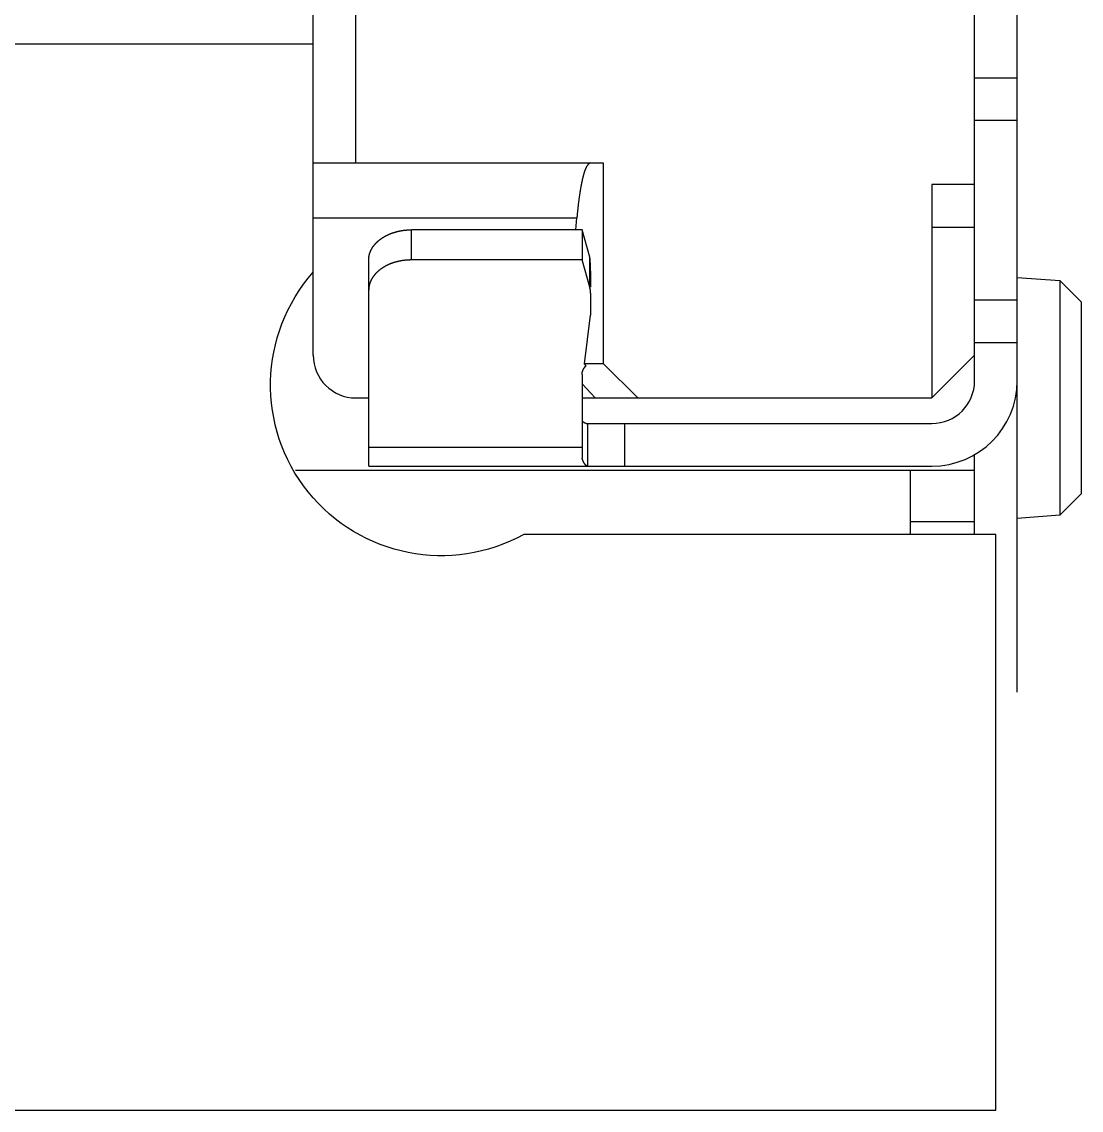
# Model space of a CAD drawing. Extents: x 16.7 to 47.9, y 2.6 to 52.9.
# Drawn here: x 45.097 to 47.58, y 45.071 to 47.623 of the extents above; entities that cross this region are included whole.
import ezdxf

# ---------------------------------------------------------------- set-up
doc = ezdxf.new("R2010")
doc.units = 0
doc.header["$LTSCALE"] = 16.335
doc.layers.get('0').update_dxf_attribs({"linetype": 'CONTINUOUS'})

msp = doc.modelspace()

# ---------------------------------------------------------------- linework, layer by layer
for p, q in [((47.4299, 46.0507), (47.4299, 51.8907)), ((45.7799, 46.8407), (45.7799, 51.1007)), ((45.8799, 47.2907), (45.8799, 48.2207)), ((47.3299, 46.7807), (47.3299, 47.8207)), ((43.3799, 47.5707), (45.7799, 47.5707)), ((47.4299, 47.4907), (47.3299, 47.4907)), ((47.4299, 47.3907), (47.3299, 47.3907)), ((46.4599, 47.2907), (45.7799, 47.2907)), ((46.4599, 46.8207), (46.4599, 47.2907)), ((47.3299, 47.2407), (47.2299, 47.2407)), ((47.2299, 47.2407), (47.2299, 46.7407)), ((45.7799, 47.1628), (46.3978, 47.1628)), ((46.3953, 47.1348), (46.3978, 47.1628)), ((46.4099, 47.1348), (46.0099, 47.1348)), ((46.0099, 47.0641), (46.0099, 47.1348)), ((46.428, 47.071), (46.4099, 47.1348)), ((46.4099, 47.1348), (46.4099, 47.0641)), ((47.2299, 47.1407), (47.3299, 47.1407)), ((45.9099, 46.5807), (45.9099, 47.0641)), ((46.4099, 47.0641), (46.0099, 47.0641)), ((46.428, 47.0003), (46.4099, 47.0641)), ((46.428, 47.0003), (46.428, 47.071)), ((46.4299, 47.0382), (46.4299, 47.0003)), ((47.4299, 47.0232), (47.5299, 47.0157)), ((47.5299, 47.0157), (47.5799, 46.9657)), ((47.5299, 47.0157), (47.5299, 46.4657)), ((46.4299, 46.9864), (46.4299, 46.9346)), ((47.3299, 46.9707), (47.4299, 46.9707)), ((47.5799, 46.9657), (47.5799, 46.5157)), ((46.4153, 46.8207), (46.4299, 46.9346)), ((47.3299, 46.8707), (47.4299, 46.8707)), ((47.2299, 46.7407), (47.3299, 46.8407)), ((46.4599, 46.8207), (46.4153, 46.8207)), ((46.4194, 46.8161), (46.4153, 46.8207)), ((46.4599, 46.8207), (46.5406, 46.7407)), ((46.4099, 46.7954), (46.4099, 46.5991)), ((46.4406, 46.7407), (46.4099, 46.7741)), ((45.8799, 46.7407), (45.9099, 46.7407)), ((46.4099, 46.7407), (47.2299, 46.7407)), ((46.4233, 46.6807), (47.2299, 46.6807)), ((46.4233, 46.5807), (46.4233, 46.6807)), ((46.5099, 46.5807), (46.5099, 46.6807)), ((46.4099, 46.6247), (45.9099, 46.6247)), ((47.3299, 46.4207), (47.3299, 46.6075)), ((47.3299, 46.5707), (45.738, 46.5707)), ((45.9099, 46.5807), (47.2299, 46.5807)), ((47.1799, 46.4207), (47.1799, 46.5707)), ((47.5799, 46.5157), (47.5299, 46.4657)), ((47.1799, 46.4507), (47.3299, 46.4507)), ((47.5299, 46.4657), (47.4299, 46.4582))]:
    msp.add_line(p, q)
msp.add_lwpolyline([(26.5299, 45.0707), (47.3799, 45.0707), (47.3799, 46.4207), (46.2735, 46.4207, -0.841815), (45.7799, 47.0353), (45.7799, 50.9062, -0.841815), (46.2735, 51.5207), (47.3799, 51.5207), (47.3799, 52.8707), (26.5299, 52.8707)], format="xyb")
for points in [[(46.4293, 47.2907, 0), (46.429, 47.2907, 0), (46.4287, 47.2907, 0), (46.4284, 47.2907, 0), (46.4281, 47.2906, 0), (46.4279, 47.2905, 0), (46.4276, 47.2904, 0), (46.4273, 47.2903, 0), (46.427, 47.2902, 0), (46.4267, 47.2901, 0), (46.4264, 47.2899, 0), (46.4261, 47.2897, 0), (46.4258, 47.2895, 0), (46.4255, 47.2893, 0), (46.4253, 47.2891, 0), (46.425, 47.2888, 0), (46.4247, 47.2886, 0), (46.4244, 47.2883, 0), (46.4241, 47.288, 0), (46.4238, 47.2877, 0), (46.4235, 47.2874, 0), (46.4233, 47.287, 0), (46.423, 47.2867, 0), (46.4227, 47.2863, 0), (46.4224, 47.2859, 0), (46.4221, 47.2855, 0), (46.4218, 47.2851, 0), (46.4216, 47.2846, 0), (46.4213, 47.2841, 0), (46.421, 47.2837, 0), (46.4207, 47.2832, 0), (46.4204, 47.2827, 0), (46.4202, 47.2821, 0), (46.4199, 47.2816, 0), (46.4196, 47.281, 0), (46.4193, 47.2805, 0), (46.419, 47.2799, 0), (46.4188, 47.2793, 0), (46.4185, 47.2786, 0), (46.4182, 47.278, 0), (46.4179, 47.2773, 0), (46.4177, 47.2767, 0), (46.4174, 47.276, 0), (46.4171, 47.2753, 0), (46.4168, 47.2746, 0), (46.4166, 47.2738, 0), (46.4163, 47.2731, 0), (46.416, 47.2723, 0), (46.4157, 47.2715, 0), (46.4155, 47.2707, 0), (46.4152, 47.2699, 0), (46.4149, 47.2691, 0), (46.4147, 47.2682, 0), (46.4144, 47.2673, 0), (46.4141, 47.2665, 0), (46.4139, 47.2656, 0), (46.4136, 47.2647, 0), (46.4133, 47.2637, 0), (46.4131, 47.2628, 0), (46.4128, 47.2618, 0), (46.4126, 47.2609, 0), (46.4123, 47.2599, 0), (46.412, 47.2589, 0), (46.4118, 47.2579, 0), (46.4115, 47.2568, 0), (46.4113, 47.2558, 0), (46.411, 47.2547, 0), (46.4108, 47.2537, 0), (46.4105, 47.2526, 0), (46.4103, 47.2515, 0), (46.41, 47.2503, 0), (46.4098, 47.2492, 0), (46.4095, 47.2481, 0), (46.4093, 47.2469, 0), (46.409, 47.2457, 0), (46.4088, 47.2445, 0), (46.4085, 47.2433, 0), (46.4083, 47.2421, 0), (46.4081, 47.2409, 0), (46.4078, 47.2396, 0), (46.4076, 47.2383, 0), (46.4073, 47.2371, 0), (46.4071, 47.2358, 0), (46.4069, 47.2345, 0), (46.4066, 47.2332, 0), (46.4064, 47.2318, 0), (46.4062, 47.2305, 0), (46.4059, 47.2291, 0), (46.4057, 47.2277, 0), (46.4055, 47.2264, 0), (46.4053, 47.225, 0), (46.405, 47.2235, 0), (46.4048, 47.2221, 0), (46.4046, 47.2207, 0), (46.4044, 47.2192, 0), (46.4042, 47.2178, 0), (46.4039, 47.2163, 0), (46.4037, 47.2148, 0), (46.4035, 47.2133, 0), (46.4033, 47.2118, 0), (46.4031, 47.2103, 0), (46.4029, 47.2087, 0), (46.4027, 47.2072, 0), (46.4025, 47.2056, 0), (46.4022, 47.204, 0), (46.402, 47.2024, 0), (46.4018, 47.2008, 0), (46.4016, 47.1992, 0), (46.4014, 47.1976, 0), (46.4012, 47.196, 0), (46.401, 47.1943, 0), (46.4008, 47.1927, 0), (46.4007, 47.191, 0), (46.4005, 47.1893, 0), (46.4003, 47.1876, 0), (46.4001, 47.1859, 0), (46.3999, 47.1842, 0), (46.3997, 47.1825, 0), (46.3995, 47.1807, 0), (46.3993, 47.179, 0), (46.3992, 47.1772, 0), (46.399, 47.1755, 0), (46.3988, 47.1737, 0), (46.3986, 47.1719, 0), (46.3985, 47.1701, 0), (46.3983, 47.1683, 0), (46.3981, 47.1665, 0), (46.398, 47.1646, 0), (46.3978, 47.1628, 0)], [(45.9099, 47.0641, 0), (45.9099, 47.0646, 0), (45.9099, 47.065, 0), (45.9099, 47.0655, 0), (45.9099, 47.066, 0), (45.91, 47.0665, 0), (45.91, 47.0669, 0), (45.91, 47.0674, 0), (45.91, 47.0679, 0), (45.9101, 47.0683, 0), (45.9101, 47.0688, 0), (45.9102, 47.0693, 0), (45.9102, 47.0697, 0), (45.9103, 47.0702, 0), (45.9103, 47.0707, 0), (45.9104, 47.0711, 0), (45.9105, 47.0716, 0), (45.9105, 47.0721, 0), (45.9106, 47.0725, 0), (45.9107, 47.073, 0), (45.9108, 47.0735, 0), (45.9109, 47.0739, 0), (45.911, 47.0744, 0), (45.9111, 47.0748, 0), (45.9112, 47.0753, 0), (45.9113, 47.0758, 0), (45.9114, 47.0762, 0), (45.9115, 47.0767, 0), (45.9116, 47.0771, 0), (45.9117, 47.0776, 0), (45.9119, 47.078, 0), (45.912, 47.0785, 0), (45.9121, 47.0789, 0), (45.9123, 47.0794, 0), (45.9124, 47.0798, 0), (45.9126, 47.0803, 0), (45.9127, 47.0807, 0), (45.9129, 47.0812, 0), (45.913, 47.0816, 0), (45.9132, 47.0821, 0), (45.9133, 47.0825, 0), (45.9135, 47.0829, 0), (45.9137, 47.0834, 0), (45.9139, 47.0838, 0), (45.914, 47.0843, 0), (45.9142, 47.0847, 0), (45.9144, 47.0851, 0), (45.9146, 47.0855, 0), (45.9148, 47.086, 0), (45.915, 47.0864, 0), (45.9152, 47.0868, 0), (45.9154, 47.0872, 0), (45.9156, 47.0877, 0), (45.9158, 47.0881, 0), (45.916, 47.0885, 0), (45.9163, 47.0889, 0), (45.9165, 47.0893, 0), (45.9167, 47.0898, 0), (45.9169, 47.0902, 0), (45.9172, 47.0906, 0), (45.9174, 47.091, 0), (45.9176, 47.0914, 0), (45.9179, 47.0918, 0), (45.9181, 47.0922, 0), (45.9184, 47.0926, 0), (45.9186, 47.093, 0), (45.9189, 47.0934, 0), (45.9191, 47.0938, 0), (45.9194, 47.0942, 0), (45.9196, 47.0946, 0), (45.9199, 47.095, 0), (45.9202, 47.0953, 0), (45.9204, 47.0957, 0), (45.9207, 47.0961, 0), (45.921, 47.0965, 0), (45.9213, 47.0969, 0), (45.9216, 47.0972, 0), (45.9218, 47.0976, 0), (45.9221, 47.098, 0), (45.9224, 47.0984, 0), (45.9227, 47.0987, 0), (45.923, 47.0991, 0), (45.9233, 47.0995, 0), (45.9236, 47.0998, 0), (45.9239, 47.1002, 0), (45.9242, 47.1005, 0), (45.9245, 47.1009, 0), (45.9248, 47.1013, 0), (45.9251, 47.1016, 0), (45.9254, 47.102, 0), (45.9258, 47.1023, 0), (45.9261, 47.1027, 0), (45.9264, 47.103, 0), (45.9267, 47.1033, 0), (45.927, 47.1037, 0), (45.9274, 47.104, 0), (45.9277, 47.1044, 0), (45.928, 47.1047, 0), (45.9283, 47.105, 0), (45.9287, 47.1054, 0), (45.929, 47.1057, 0), (45.9294, 47.106, 0), (45.9297, 47.1063, 0), (45.93, 47.1067, 0), (45.9304, 47.107, 0), (45.9307, 47.1073, 0), (45.9311, 47.1076, 0), (45.9314, 47.1079, 0), (45.9318, 47.1082, 0), (45.9321, 47.1086, 0), (45.9325, 47.1089, 0), (45.9328, 47.1092, 0), (45.9332, 47.1095, 0), (45.9336, 47.1098, 0), (45.9339, 47.1101, 0), (45.9343, 47.1104, 0), (45.9346, 47.1107, 0), (45.935, 47.111, 0), (45.9354, 47.1113, 0), (45.9357, 47.1115, 0), (45.9361, 47.1118, 0), (45.9365, 47.1121, 0), (45.9369, 47.1124, 0), (45.9372, 47.1127, 0), (45.9376, 47.113, 0), (45.938, 47.1132, 0), (45.9384, 47.1135, 0), (45.9388, 47.1138, 0), (45.9391, 47.1141, 0), (45.9395, 47.1143, 0), (45.9399, 47.1146, 0), (45.9403, 47.1149, 0), (45.9407, 47.1151, 0), (45.9411, 47.1154, 0), (45.9415, 47.1157, 0), (45.9419, 47.1159, 0), (45.9423, 47.1162, 0), (45.9426, 47.1164, 0), (45.943, 47.1167, 0), (45.9434, 47.1169, 0), (45.9438, 47.1172, 0), (45.9442, 47.1174, 0), (45.9446, 47.1177, 0), (45.945, 47.1179, 0), (45.9454, 47.1182, 0), (45.9458, 47.1184, 0), (45.9463, 47.1186, 0), (45.9467, 47.1189, 0), (45.9471, 47.1191, 0), (45.9475, 47.1194, 0), (45.9479, 47.1196, 0), (45.9483, 47.1198, 0), (45.9487, 47.12, 0), (45.9491, 47.1203, 0), (45.9495, 47.1205, 0), (45.95, 47.1207, 0), (45.9504, 47.1209, 0), (45.9508, 47.1211, 0), (45.9512, 47.1214, 0), (45.9516, 47.1216, 0), (45.952, 47.1218, 0), (45.9525, 47.122, 0), (45.9529, 47.1222, 0), (45.9533, 47.1224, 0), (45.9537, 47.1226, 0), (45.9542, 47.1228, 0), (45.9546, 47.123, 0), (45.955, 47.1232, 0), (45.9554, 47.1234, 0), (45.9559, 47.1236, 0), (45.9563, 47.1238, 0), (45.9567, 47.124, 0), (45.9572, 47.1242, 0), (45.9576, 47.1244, 0), (45.958, 47.1246, 0), (45.9585, 47.1248, 0), (45.9589, 47.1249, 0), (45.9593, 47.1251, 0), (45.9598, 47.1253, 0), (45.9602, 47.1255, 0), (45.9606, 47.1257, 0), (45.9611, 47.1258, 0), (45.9615, 47.126, 0), (45.962, 47.1262, 0), (45.9624, 47.1263, 0), (45.9628, 47.1265, 0), (45.9633, 47.1267, 0), (45.9637, 47.1268, 0), (45.9642, 47.127, 0), (45.9646, 47.1272, 0), (45.9651, 47.1273, 0), (45.9655, 47.1275, 0), (45.966, 47.1276, 0), (45.9664, 47.1278, 0), (45.9668, 47.1279, 0), (45.9673, 47.1281, 0), (45.9677, 47.1282, 0), (45.9682, 47.1284, 0), (45.9686, 47.1285, 0), (45.9691, 47.1287, 0), (45.9695, 47.1288, 0), (45.97, 47.1289, 0), (45.9704, 47.1291, 0), (45.9709, 47.1292, 0), (45.9714, 47.1294, 0), (45.9718, 47.1295, 0), (45.9723, 47.1296, 0), (45.9727, 47.1297, 0), (45.9732, 47.1299, 0), (45.9736, 47.13, 0), (45.9741, 47.1301, 0), (45.9745, 47.1302, 0), (45.975, 47.1304, 0), (45.9754, 47.1305, 0), (45.9759, 47.1306, 0), (45.9764, 47.1307, 0), (45.9768, 47.1308, 0), (45.9773, 47.131, 0), (45.9777, 47.1311, 0), (45.9782, 47.1312, 0), (45.9786, 47.1313, 0), (45.9791, 47.1314, 0), (45.9796, 47.1315, 0), (45.98, 47.1316, 0), (45.9805, 47.1317, 0), (45.9809, 47.1318, 0), (45.9814, 47.1319, 0), (45.9819, 47.132, 0), (45.9823, 47.1321, 0), (45.9828, 47.1322, 0), (45.9833, 47.1323, 0), (45.9837, 47.1324, 0), (45.9842, 47.1324, 0), (45.9846, 47.1325, 0), (45.9851, 47.1326, 0), (45.9856, 47.1327, 0), (45.986, 47.1328, 0), (45.9865, 47.1329, 0), (45.987, 47.1329, 0), (45.9874, 47.133, 0), (45.9879, 47.1331, 0), (45.9884, 47.1332, 0), (45.9888, 47.1332, 0), (45.9893, 47.1333, 0), (45.9898, 47.1334, 0), (45.9902, 47.1334, 0), (45.9907, 47.1335, 0), (45.9912, 47.1336, 0), (45.9916, 47.1336, 0), (45.9921, 47.1337, 0), (45.9926, 47.1338, 0), (45.993, 47.1338, 0), (45.9935, 47.1339, 0), (45.994, 47.1339, 0), (45.9944, 47.134, 0), (45.9949, 47.134, 0), (45.9954, 47.1341, 0), (45.9958, 47.1341, 0), (45.9963, 47.1342, 0), (45.9968, 47.1342, 0), (45.9972, 47.1343, 0), (45.9977, 47.1343, 0), (45.9982, 47.1343, 0), (45.9986, 47.1344, 0), (45.9991, 47.1344, 0), (45.9996, 47.1344, 0), (46, 47.1345, 0), (46.0005, 47.1345, 0), (46.001, 47.1345, 0), (46.0015, 47.1346, 0), (46.0019, 47.1346, 0), (46.0024, 47.1346, 0), (46.0029, 47.1346, 0), (46.0033, 47.1347, 0), (46.0038, 47.1347, 0), (46.0043, 47.1347, 0), (46.0047, 47.1347, 0), (46.0052, 47.1347, 0), (46.0057, 47.1348, 0), (46.0061, 47.1348, 0), (46.0066, 47.1348, 0), (46.0071, 47.1348, 0), (46.0076, 47.1348, 0), (46.008, 47.1348, 0), (46.0085, 47.1348, 0), (46.009, 47.1348, 0), (46.0094, 47.1348, 0), (46.0099, 47.1348, 0)], [(46.0099, 47.0641, 0), (46.0094, 47.0641, 0), (46.009, 47.0641, 0), (46.0085, 47.0641, 0), (46.008, 47.0641, 0), (46.0076, 47.0641, 0), (46.0071, 47.0641, 0), (46.0066, 47.0641, 0), (46.0061, 47.0641, 0), (46.0057, 47.064, 0), (46.0052, 47.064, 0), (46.0047, 47.064, 0), (46.0043, 47.064, 0), (46.0038, 47.064, 0), (46.0033, 47.064, 0), (46.0029, 47.0639, 0), (46.0024, 47.0639, 0), (46.0019, 47.0639, 0), (46.0015, 47.0639, 0), (46.001, 47.0638, 0), (46.0005, 47.0638, 0), (46, 47.0638, 0), (45.9996, 47.0637, 0), (45.9991, 47.0637, 0), (45.9986, 47.0637, 0), (45.9982, 47.0636, 0), (45.9977, 47.0636, 0), (45.9972, 47.0635, 0), (45.9968, 47.0635, 0), (45.9963, 47.0635, 0), (45.9958, 47.0634, 0), (45.9954, 47.0634, 0), (45.9949, 47.0633, 0), (45.9944, 47.0633, 0), (45.994, 47.0632, 0), (45.9935, 47.0632, 0), (45.993, 47.0631, 0), (45.9926, 47.063, 0), (45.9921, 47.063, 0), (45.9916, 47.0629, 0), (45.9912, 47.0629, 0), (45.9907, 47.0628, 0), (45.9902, 47.0627, 0), (45.9898, 47.0627, 0), (45.9893, 47.0626, 0), (45.9888, 47.0625, 0), (45.9884, 47.0625, 0), (45.9879, 47.0624, 0), (45.9874, 47.0623, 0), (45.987, 47.0622, 0), (45.9865, 47.0622, 0), (45.986, 47.0621, 0), (45.9856, 47.062, 0), (45.9851, 47.0619, 0), (45.9846, 47.0618, 0), (45.9842, 47.0617, 0), (45.9837, 47.0616, 0), (45.9833, 47.0616, 0), (45.9828, 47.0615, 0), (45.9823, 47.0614, 0), (45.9819, 47.0613, 0), (45.9814, 47.0612, 0), (45.9809, 47.0611, 0), (45.9805, 47.061, 0), (45.98, 47.0609, 0), (45.9796, 47.0608, 0), (45.9791, 47.0607, 0), (45.9786, 47.0606, 0), (45.9782, 47.0605, 0), (45.9777, 47.0604, 0), (45.9773, 47.0602, 0), (45.9768, 47.0601, 0), (45.9764, 47.06, 0), (45.9759, 47.0599, 0), (45.9754, 47.0598, 0), (45.975, 47.0597, 0), (45.9745, 47.0595, 0), (45.9741, 47.0594, 0), (45.9736, 47.0593, 0), (45.9732, 47.0592, 0), (45.9727, 47.059, 0), (45.9723, 47.0589, 0), (45.9718, 47.0588, 0), (45.9714, 47.0586, 0), (45.9709, 47.0585, 0), (45.9704, 47.0584, 0), (45.97, 47.0582, 0), (45.9695, 47.0581, 0), (45.9691, 47.058, 0), (45.9686, 47.0578, 0), (45.9682, 47.0577, 0), (45.9677, 47.0575, 0), (45.9673, 47.0574, 0), (45.9668, 47.0572, 0), (45.9664, 47.0571, 0), (45.966, 47.0569, 0), (45.9655, 47.0568, 0), (45.9651, 47.0566, 0), (45.9646, 47.0564, 0), (45.9642, 47.0563, 0), (45.9637, 47.0561, 0), (45.9633, 47.056, 0), (45.9628, 47.0558, 0), (45.9624, 47.0556, 0), (45.962, 47.0555, 0), (45.9615, 47.0553, 0), (45.9611, 47.0551, 0), (45.9606, 47.0549, 0), (45.9602, 47.0548, 0), (45.9598, 47.0546, 0), (45.9593, 47.0544, 0), (45.9589, 47.0542, 0), (45.9585, 47.054, 0), (45.958, 47.0539, 0), (45.9576, 47.0537, 0), (45.9572, 47.0535, 0), (45.9567, 47.0533, 0), (45.9563, 47.0531, 0), (45.9559, 47.0529, 0), (45.9554, 47.0527, 0), (45.955, 47.0525, 0), (45.9546, 47.0523, 0), (45.9542, 47.0521, 0), (45.9537, 47.0519, 0), (45.9533, 47.0517, 0), (45.9529, 47.0515, 0), (45.9525, 47.0513, 0), (45.952, 47.0511, 0), (45.9516, 47.0509, 0), (45.9512, 47.0507, 0), (45.9508, 47.0504, 0), (45.9504, 47.0502, 0), (45.95, 47.05, 0), (45.9495, 47.0498, 0), (45.9491, 47.0496, 0), (45.9487, 47.0493, 0), (45.9483, 47.0491, 0), (45.9479, 47.0489, 0), (45.9475, 47.0486, 0), (45.9471, 47.0484, 0), (45.9467, 47.0482, 0), (45.9463, 47.0479, 0), (45.9458, 47.0477, 0), (45.9454, 47.0475, 0), (45.945, 47.0472, 0), (45.9446, 47.047, 0), (45.9442, 47.0467, 0), (45.9438, 47.0465, 0), (45.9434, 47.0462, 0), (45.943, 47.046, 0), (45.9426, 47.0457, 0), (45.9423, 47.0455, 0), (45.9419, 47.0452, 0), (45.9415, 47.045, 0), (45.9411, 47.0447, 0), (45.9407, 47.0444, 0), (45.9403, 47.0442, 0), (45.9399, 47.0439, 0), (45.9395, 47.0436, 0), (45.9391, 47.0434, 0), (45.9388, 47.0431, 0), (45.9384, 47.0428, 0), (45.938, 47.0425, 0), (45.9376, 47.0423, 0), (45.9372, 47.042, 0), (45.9369, 47.0417, 0), (45.9365, 47.0414, 0), (45.9361, 47.0411, 0), (45.9357, 47.0408, 0), (45.9354, 47.0405, 0), (45.935, 47.0403, 0), (45.9346, 47.04, 0), (45.9343, 47.0397, 0), (45.9339, 47.0394, 0), (45.9336, 47.0391, 0), (45.9332, 47.0388, 0), (45.9328, 47.0385, 0), (45.9325, 47.0382, 0), (45.9321, 47.0378, 0), (45.9318, 47.0375, 0), (45.9314, 47.0372, 0), (45.9311, 47.0369, 0), (45.9307, 47.0366, 0), (45.9304, 47.0363, 0), (45.93, 47.036, 0), (45.9297, 47.0356, 0), (45.9294, 47.0353, 0), (45.929, 47.035, 0), (45.9287, 47.0347, 0), (45.9283, 47.0343, 0), (45.928, 47.034, 0), (45.9277, 47.0337, 0), (45.9274, 47.0333, 0), (45.927, 47.033, 0), (45.9267, 47.0326, 0), (45.9264, 47.0323, 0), (45.9261, 47.032, 0), (45.9258, 47.0316, 0), (45.9254, 47.0313, 0), (45.9251, 47.0309, 0), (45.9248, 47.0306, 0), (45.9245, 47.0302, 0), (45.9242, 47.0298, 0), (45.9239, 47.0295, 0), (45.9236, 47.0291, 0), (45.9233, 47.0288, 0), (45.923, 47.0284, 0), (45.9227, 47.028, 0), (45.9224, 47.0277, 0), (45.9221, 47.0273, 0), (45.9218, 47.0269, 0), (45.9216, 47.0265, 0), (45.9213, 47.0262, 0), (45.921, 47.0258, 0), (45.9207, 47.0254, 0), (45.9204, 47.025, 0), (45.9202, 47.0246, 0), (45.9199, 47.0242, 0), (45.9196, 47.0239, 0), (45.9194, 47.0235, 0), (45.9191, 47.0231, 0), (45.9189, 47.0227, 0), (45.9186, 47.0223, 0), (45.9184, 47.0219, 0), (45.9181, 47.0215, 0), (45.9179, 47.0211, 0), (45.9176, 47.0207, 0), (45.9174, 47.0203, 0), (45.9172, 47.0199, 0), (45.9169, 47.0195, 0), (45.9167, 47.019, 0), (45.9165, 47.0186, 0), (45.9163, 47.0182, 0), (45.916, 47.0178, 0), (45.9158, 47.0174, 0), (45.9156, 47.017, 0), (45.9154, 47.0165, 0), (45.9152, 47.0161, 0), (45.915, 47.0157, 0), (45.9148, 47.0153, 0), (45.9146, 47.0148, 0), (45.9144, 47.0144, 0), (45.9142, 47.014, 0), (45.914, 47.0135, 0), (45.9139, 47.0131, 0), (45.9137, 47.0127, 0), (45.9135, 47.0122, 0), (45.9133, 47.0118, 0), (45.9132, 47.0114, 0), (45.913, 47.0109, 0), (45.9129, 47.0105, 0), (45.9127, 47.01, 0), (45.9126, 47.0096, 0), (45.9124, 47.0091, 0), (45.9123, 47.0087, 0), (45.9121, 47.0082, 0), (45.912, 47.0078, 0), (45.9119, 47.0073, 0), (45.9117, 47.0069, 0), (45.9116, 47.0064, 0), (45.9115, 47.006, 0), (45.9114, 47.0055, 0), (45.9113, 47.0051, 0), (45.9112, 47.0046, 0), (45.9111, 47.0041, 0), (45.911, 47.0037, 0), (45.9109, 47.0032, 0), (45.9108, 47.0027, 0), (45.9107, 47.0023, 0), (45.9106, 47.0018, 0), (45.9105, 47.0014, 0), (45.9105, 47.0009, 0), (45.9104, 47.0004, 0), (45.9103, 47, 0), (45.9103, 46.9995, 0), (45.9102, 46.999, 0), (45.9102, 46.9986, 0), (45.9101, 46.9981, 0), (45.9101, 46.9976, 0), (45.91, 46.9972, 0), (45.91, 46.9967, 0), (45.91, 46.9962, 0), (45.91, 46.9957, 0), (45.9099, 46.9953, 0), (45.9099, 46.9948, 0), (45.9099, 46.9943, 0), (45.9099, 46.9939, 0), (45.9099, 46.9934, 0)], [(46.4299, 47.0382, 0), (46.4299, 47.0384, 0), (46.4299, 47.0385, 0), (46.4299, 47.0387, 0), (46.4299, 47.0388, 0), (46.4299, 47.039, 0), (46.4299, 47.0392, 0), (46.4299, 47.0394, 0), (46.4299, 47.0395, 0), (46.4299, 47.0397, 0), (46.4299, 47.0399, 0), (46.4299, 47.04, 0), (46.4299, 47.0402, 0), (46.4299, 47.0404, 0), (46.4299, 47.0406, 0), (46.4299, 47.0408, 0), (46.4299, 47.0409, 0), (46.4299, 47.0411, 0), (46.4299, 47.0413, 0), (46.4299, 47.0415, 0), (46.4299, 47.0417, 0), (46.4299, 47.0418, 0), (46.4299, 47.042, 0), (46.4299, 47.0422, 0), (46.4299, 47.0424, 0), (46.4299, 47.0426, 0), (46.4299, 47.0428, 0), (46.4298, 47.043, 0), (46.4298, 47.0432, 0), (46.4298, 47.0434, 0), (46.4298, 47.0436, 0), (46.4298, 47.0437, 0), (46.4298, 47.0439, 0), (46.4298, 47.0441, 0), (46.4298, 47.0443, 0), (46.4298, 47.0445, 0), (46.4298, 47.0447, 0), (46.4298, 47.0449, 0), (46.4298, 47.0451, 0), (46.4298, 47.0453, 0), (46.4298, 47.0455, 0), (46.4298, 47.0458, 0), (46.4298, 47.046, 0), (46.4298, 47.0462, 0), (46.4298, 47.0464, 0), (46.4298, 47.0466, 0), (46.4298, 47.0468, 0), (46.4297, 47.047, 0), (46.4297, 47.0472, 0), (46.4297, 47.0474, 0), (46.4297, 47.0476, 0), (46.4297, 47.0479, 0), (46.4297, 47.0481, 0), (46.4297, 47.0483, 0), (46.4297, 47.0485, 0), (46.4297, 47.0487, 0), (46.4297, 47.049, 0), (46.4297, 47.0492, 0), (46.4297, 47.0494, 0), (46.4297, 47.0496, 0), (46.4297, 47.0499, 0), (46.4296, 47.0501, 0), (46.4296, 47.0503, 0), (46.4296, 47.0505, 0), (46.4296, 47.0508, 0), (46.4296, 47.051, 0), (46.4296, 47.0512, 0), (46.4296, 47.0515, 0), (46.4296, 47.0517, 0), (46.4296, 47.0519, 0), (46.4296, 47.0522, 0), (46.4296, 47.0524, 0), (46.4296, 47.0526, 0), (46.4295, 47.0529, 0), (46.4295, 47.0531, 0), (46.4295, 47.0533, 0), (46.4295, 47.0536, 0), (46.4295, 47.0538, 0), (46.4295, 47.0541, 0), (46.4295, 47.0543, 0), (46.4295, 47.0546, 0), (46.4295, 47.0548, 0), (46.4294, 47.0551, 0), (46.4294, 47.0553, 0), (46.4294, 47.0556, 0), (46.4294, 47.0558, 0), (46.4294, 47.0561, 0), (46.4294, 47.0563, 0), (46.4294, 47.0566, 0), (46.4294, 47.0568, 0), (46.4294, 47.0571, 0), (46.4293, 47.0573, 0), (46.4293, 47.0576, 0), (46.4293, 47.0578, 0), (46.4293, 47.0581, 0), (46.4293, 47.0584, 0), (46.4293, 47.0586, 0), (46.4293, 47.0589, 0), (46.4293, 47.0591, 0), (46.4292, 47.0594, 0), (46.4292, 47.0597, 0), (46.4292, 47.0599, 0), (46.4292, 47.0602, 0), (46.4292, 47.0605, 0), (46.4292, 47.0607, 0), (46.4292, 47.061, 0), (46.4291, 47.0613, 0), (46.4291, 47.0616, 0), (46.4291, 47.0618, 0), (46.4291, 47.0621, 0), (46.4291, 47.0624, 0), (46.4291, 47.0627, 0), (46.4291, 47.0629, 0), (46.429, 47.0632, 0), (46.429, 47.0635, 0), (46.429, 47.0638, 0), (46.429, 47.0641, 0), (46.429, 47.0643, 0), (46.429, 47.0646, 0), (46.429, 47.0649, 0), (46.4289, 47.0652, 0), (46.4289, 47.0655, 0), (46.4289, 47.0658, 0), (46.4289, 47.0661, 0), (46.4289, 47.0664, 0), (46.4289, 47.0666, 0), (46.4288, 47.0669, 0), (46.4288, 47.0672, 0), (46.4288, 47.0675, 0)], [(46.4299, 46.9864, 0), (46.4299, 46.9865, 0), (46.4299, 46.9866, 0), (46.4299, 46.9867, 0), (46.4299, 46.9867, 0), (46.4299, 46.9868, 0), (46.4299, 46.9869, 0), (46.4299, 46.987, 0), (46.4299, 46.9871, 0), (46.4299, 46.9872, 0), (46.4299, 46.9873, 0), (46.4299, 46.9874, 0), (46.4299, 46.9875, 0), (46.4299, 46.9875, 0), (46.4299, 46.9876, 0), (46.4299, 46.9877, 0), (46.4299, 46.9878, 0), (46.4299, 46.9879, 0), (46.4299, 46.988, 0), (46.4299, 46.9881, 0), (46.4299, 46.9882, 0), (46.4299, 46.9882, 0), (46.4299, 46.9883, 0), (46.4299, 46.9884, 0), (46.4299, 46.9885, 0), (46.4298, 46.9886, 0), (46.4298, 46.9887, 0), (46.4298, 46.9888, 0), (46.4298, 46.9889, 0), (46.4298, 46.989, 0), (46.4298, 46.989, 0), (46.4298, 46.9891, 0), (46.4298, 46.9892, 0), (46.4298, 46.9893, 0), (46.4298, 46.9894, 0), (46.4298, 46.9895, 0), (46.4298, 46.9896, 0), (46.4298, 46.9897, 0), (46.4298, 46.9897, 0), (46.4298, 46.9898, 0), (46.4298, 46.9899, 0), (46.4298, 46.99, 0), (46.4298, 46.9901, 0), (46.4298, 46.9902, 0), (46.4297, 46.9903, 0), (46.4297, 46.9904, 0), (46.4297, 46.9905, 0), (46.4297, 46.9905, 0), (46.4297, 46.9906, 0), (46.4297, 46.9907, 0), (46.4297, 46.9908, 0), (46.4297, 46.9909, 0), (46.4297, 46.991, 0), (46.4297, 46.9911, 0), (46.4297, 46.9912, 0), (46.4297, 46.9912, 0), (46.4297, 46.9913, 0), (46.4296, 46.9914, 0), (46.4296, 46.9915, 0), (46.4296, 46.9916, 0), (46.4296, 46.9917, 0), (46.4296, 46.9918, 0), (46.4296, 46.9919, 0), (46.4296, 46.992, 0), (46.4296, 46.992, 0), (46.4296, 46.9921, 0), (46.4296, 46.9922, 0), (46.4295, 46.9923, 0), (46.4295, 46.9924, 0), (46.4295, 46.9925, 0), (46.4295, 46.9926, 0), (46.4295, 46.9927, 0), (46.4295, 46.9927, 0), (46.4295, 46.9928, 0), (46.4295, 46.9929, 0), (46.4295, 46.993, 0), (46.4294, 46.9931, 0), (46.4294, 46.9932, 0), (46.4294, 46.9933, 0), (46.4294, 46.9934, 0), (46.4294, 46.9934, 0), (46.4294, 46.9935, 0), (46.4294, 46.9936, 0), (46.4294, 46.9937, 0), (46.4293, 46.9938, 0), (46.4293, 46.9939, 0), (46.4293, 46.994, 0), (46.4293, 46.9941, 0), (46.4293, 46.9941, 0), (46.4293, 46.9942, 0), (46.4293, 46.9943, 0), (46.4293, 46.9944, 0), (46.4292, 46.9945, 0), (46.4292, 46.9946, 0), (46.4292, 46.9947, 0), (46.4292, 46.9948, 0), (46.4292, 46.9948, 0), (46.4292, 46.9949, 0), (46.4292, 46.995, 0), (46.4291, 46.9951, 0), (46.4291, 46.9952, 0), (46.4291, 46.9953, 0), (46.4291, 46.9954, 0), (46.4291, 46.9955, 0), (46.4291, 46.9955, 0), (46.429, 46.9956, 0), (46.429, 46.9957, 0), (46.429, 46.9958, 0), (46.429, 46.9959, 0), (46.429, 46.996, 0), (46.429, 46.9961, 0), (46.4289, 46.9961, 0), (46.4289, 46.9962, 0), (46.4289, 46.9963, 0), (46.4289, 46.9964, 0), (46.4289, 46.9965, 0), (46.4289, 46.9966, 0), (46.4288, 46.9967, 0), (46.4288, 46.9968, 0), (46.4288, 46.9968, 0), (46.4288, 46.9969, 0), (46.4288, 46.997, 0), (46.4287, 46.9971, 0), (46.4287, 46.9972, 0), (46.4287, 46.9973, 0), (46.4287, 46.9974, 0), (46.4287, 46.9974, 0), (46.4287, 46.9975, 0), (46.4286, 46.9976, 0), (46.4286, 46.9977, 0), (46.4286, 46.9978, 0), (46.4286, 46.9979, 0), (46.4286, 46.998, 0), (46.4285, 46.998, 0), (46.4285, 46.9981, 0), (46.4285, 46.9982, 0), (46.4285, 46.9983, 0), (46.4284, 46.9984, 0), (46.4284, 46.9985, 0), (46.4284, 46.9986, 0), (46.4284, 46.9986, 0), (46.4284, 46.9987, 0), (46.4283, 46.9988, 0), (46.4283, 46.9989, 0), (46.4283, 46.999, 0), (46.4283, 46.9991, 0), (46.4283, 46.9992, 0), (46.4282, 46.9992, 0), (46.4282, 46.9993, 0), (46.4282, 46.9994, 0), (46.4282, 46.9995, 0), (46.4281, 46.9996, 0), (46.4281, 46.9997, 0), (46.4281, 46.9998, 0), (46.4281, 46.9998, 0), (46.4281, 46.9999, 0), (46.428, 47, 0), (46.428, 47.0001, 0), (46.428, 47.0002, 0), (46.428, 47.0003, 0)], [(46.4099, 46.7954, 0), (46.4099, 46.7956, 0), (46.4099, 46.7957, 0), (46.4099, 46.7958, 0), (46.4099, 46.796, 0), (46.4099, 46.7961, 0), (46.4099, 46.7963, 0), (46.4099, 46.7964, 0), (46.4099, 46.7966, 0), (46.4099, 46.7967, 0), (46.4099, 46.7969, 0), (46.41, 46.797, 0), (46.41, 46.7972, 0), (46.41, 46.7973, 0), (46.41, 46.7975, 0), (46.41, 46.7976, 0), (46.41, 46.7977, 0), (46.41, 46.7979, 0), (46.41, 46.798, 0), (46.4101, 46.7982, 0), (46.4101, 46.7983, 0), (46.4101, 46.7985, 0), (46.4101, 46.7986, 0), (46.4101, 46.7988, 0), (46.4102, 46.7989, 0), (46.4102, 46.7991, 0), (46.4102, 46.7992, 0), (46.4102, 46.7994, 0), (46.4102, 46.7995, 0), (46.4103, 46.7996, 0), (46.4103, 46.7998, 0), (46.4103, 46.7999, 0), (46.4103, 46.8001, 0), (46.4104, 46.8002, 0), (46.4104, 46.8004, 0), (46.4104, 46.8005, 0), (46.4105, 46.8007, 0), (46.4105, 46.8008, 0), (46.4105, 46.8009, 0), (46.4106, 46.8011, 0), (46.4106, 46.8012, 0), (46.4106, 46.8014, 0), (46.4107, 46.8015, 0), (46.4107, 46.8017, 0), (46.4107, 46.8018, 0), (46.4108, 46.8019, 0), (46.4108, 46.8021, 0), (46.4108, 46.8022, 0), (46.4109, 46.8024, 0), (46.4109, 46.8025, 0), (46.411, 46.8027, 0), (46.411, 46.8028, 0), (46.4111, 46.8029, 0), (46.4111, 46.8031, 0), (46.4111, 46.8032, 0), (46.4112, 46.8034, 0), (46.4112, 46.8035, 0), (46.4113, 46.8036, 0), (46.4113, 46.8038, 0), (46.4114, 46.8039, 0), (46.4114, 46.8041, 0), (46.4115, 46.8042, 0), (46.4115, 46.8043, 0), (46.4116, 46.8045, 0), (46.4116, 46.8046, 0), (46.4117, 46.8048, 0), (46.4117, 46.8049, 0), (46.4118, 46.805, 0), (46.4118, 46.8052, 0), (46.4119, 46.8053, 0), (46.412, 46.8054, 0), (46.412, 46.8056, 0), (46.4121, 46.8057, 0), (46.4121, 46.8058, 0), (46.4122, 46.806, 0), (46.4122, 46.8061, 0), (46.4123, 46.8063, 0), (46.4124, 46.8064, 0), (46.4124, 46.8065, 0), (46.4125, 46.8067, 0), (46.4126, 46.8068, 0), (46.4126, 46.8069, 0), (46.4127, 46.807, 0), (46.4127, 46.8072, 0), (46.4128, 46.8073, 0), (46.4129, 46.8074, 0), (46.4129, 46.8076, 0), (46.413, 46.8077, 0), (46.4131, 46.8078, 0), (46.4132, 46.808, 0), (46.4132, 46.8081, 0), (46.4133, 46.8082, 0), (46.4134, 46.8084, 0), (46.4134, 46.8085, 0), (46.4135, 46.8086, 0), (46.4136, 46.8087, 0), (46.4137, 46.8089, 0), (46.4137, 46.809, 0), (46.4138, 46.8091, 0), (46.4139, 46.8092, 0), (46.414, 46.8094, 0), (46.414, 46.8095, 0), (46.4141, 46.8096, 0), (46.4142, 46.8097, 0), (46.4143, 46.8099, 0), (46.4143, 46.81, 0), (46.4144, 46.8101, 0), (46.4145, 46.8102, 0), (46.4146, 46.8104, 0), (46.4147, 46.8105, 0), (46.4148, 46.8106, 0), (46.4148, 46.8107, 0), (46.4149, 46.8109, 0), (46.415, 46.811, 0), (46.4151, 46.8111, 0), (46.4152, 46.8112, 0), (46.4153, 46.8113, 0), (46.4153, 46.8115, 0), (46.4154, 46.8116, 0), (46.4155, 46.8117, 0), (46.4156, 46.8118, 0), (46.4157, 46.8119, 0), (46.4158, 46.812, 0), (46.4159, 46.8122, 0), (46.416, 46.8123, 0), (46.416, 46.8124, 0), (46.4161, 46.8125, 0), (46.4162, 46.8126, 0), (46.4163, 46.8127, 0), (46.4164, 46.8129, 0), (46.4165, 46.813, 0), (46.4166, 46.8131, 0), (46.4167, 46.8132, 0), (46.4168, 46.8133, 0), (46.4169, 46.8134, 0), (46.417, 46.8135, 0), (46.4171, 46.8137, 0), (46.4172, 46.8138, 0), (46.4173, 46.8139, 0), (46.4174, 46.814, 0), (46.4175, 46.8141, 0), (46.4175, 46.8142, 0), (46.4176, 46.8143, 0), (46.4177, 46.8144, 0), (46.4178, 46.8145, 0), (46.4179, 46.8146, 0), (46.418, 46.8147, 0), (46.4181, 46.8149, 0), (46.4182, 46.815, 0), (46.4183, 46.8151, 0), (46.4184, 46.8152, 0), (46.4185, 46.8153, 0), (46.4186, 46.8154, 0), (46.4187, 46.8155, 0), (46.4188, 46.8156, 0), (46.419, 46.8157, 0), (46.4191, 46.8158, 0), (46.4192, 46.8159, 0), (46.4193, 46.816, 0), (46.4194, 46.8161, 0)], [(46.4099, 46.6869, 0), (46.41, 46.6868, 0), (46.41, 46.6867, 0), (46.4101, 46.6867, 0), (46.4102, 46.6866, 0), (46.4103, 46.6865, 0), (46.4103, 46.6865, 0), (46.4104, 46.6864, 0), (46.4105, 46.6864, 0), (46.4105, 46.6863, 0), (46.4106, 46.6862, 0), (46.4107, 46.6862, 0), (46.4108, 46.6861, 0), (46.4108, 46.6861, 0), (46.4109, 46.686, 0), (46.411, 46.6859, 0), (46.411, 46.6859, 0), (46.4111, 46.6858, 0), (46.4112, 46.6858, 0), (46.4113, 46.6857, 0), (46.4113, 46.6856, 0), (46.4114, 46.6856, 0), (46.4115, 46.6855, 0), (46.4116, 46.6855, 0), (46.4116, 46.6854, 0), (46.4117, 46.6853, 0), (46.4118, 46.6853, 0), (46.4119, 46.6852, 0), (46.4119, 46.6852, 0), (46.412, 46.6851, 0), (46.4121, 46.685, 0), (46.4122, 46.685, 0), (46.4122, 46.6849, 0), (46.4123, 46.6849, 0), (46.4124, 46.6848, 0), (46.4125, 46.6848, 0), (46.4125, 46.6847, 0), (46.4126, 46.6847, 0), (46.4127, 46.6846, 0), (46.4128, 46.6845, 0), (46.4128, 46.6845, 0), (46.4129, 46.6844, 0), (46.413, 46.6844, 0), (46.4131, 46.6843, 0), (46.4131, 46.6843, 0), (46.4132, 46.6842, 0), (46.4133, 46.6842, 0), (46.4134, 46.6841, 0), (46.4135, 46.6841, 0), (46.4135, 46.684, 0), (46.4136, 46.684, 0), (46.4137, 46.6839, 0), (46.4138, 46.6839, 0), (46.4139, 46.6838, 0), (46.4139, 46.6837, 0), (46.414, 46.6837, 0), (46.4141, 46.6836, 0), (46.4142, 46.6836, 0), (46.4143, 46.6835, 0), (46.4143, 46.6835, 0), (46.4144, 46.6834, 0), (46.4145, 46.6834, 0), (46.4146, 46.6834, 0), (46.4147, 46.6833, 0), (46.4147, 46.6833, 0), (46.4148, 46.6832, 0), (46.4149, 46.6832, 0), (46.415, 46.6831, 0), (46.4151, 46.6831, 0), (46.4152, 46.683, 0), (46.4152, 46.683, 0), (46.4153, 46.6829, 0), (46.4154, 46.6829, 0), (46.4155, 46.6828, 0), (46.4156, 46.6828, 0), (46.4157, 46.6828, 0), (46.4157, 46.6827, 0), (46.4158, 46.6827, 0), (46.4159, 46.6826, 0), (46.416, 46.6826, 0), (46.4161, 46.6825, 0), (46.4162, 46.6825, 0), (46.4163, 46.6825, 0), (46.4163, 46.6824, 0), (46.4164, 46.6824, 0), (46.4165, 46.6823, 0), (46.4166, 46.6823, 0), (46.4167, 46.6823, 0), (46.4168, 46.6822, 0), (46.4169, 46.6822, 0), (46.4169, 46.6821, 0), (46.417, 46.6821, 0), (46.4171, 46.6821, 0), (46.4172, 46.682, 0), (46.4173, 46.682, 0), (46.4174, 46.682, 0), (46.4175, 46.6819, 0), (46.4176, 46.6819, 0), (46.4176, 46.6819, 0), (46.4177, 46.6818, 0), (46.4178, 46.6818, 0), (46.4179, 46.6818, 0), (46.418, 46.6817, 0), (46.4181, 46.6817, 0), (46.4182, 46.6817, 0), (46.4183, 46.6816, 0), (46.4184, 46.6816, 0), (46.4185, 46.6816, 0), (46.4185, 46.6815, 0), (46.4186, 46.6815, 0), (46.4187, 46.6815, 0), (46.4188, 46.6814, 0), (46.4189, 46.6814, 0), (46.419, 46.6814, 0), (46.4191, 46.6814, 0), (46.4192, 46.6813, 0), (46.4193, 46.6813, 0), (46.4194, 46.6813, 0), (46.4195, 46.6813, 0), (46.4196, 46.6812, 0), (46.4196, 46.6812, 0), (46.4197, 46.6812, 0), (46.4198, 46.6812, 0), (46.4199, 46.6811, 0), (46.42, 46.6811, 0), (46.4201, 46.6811, 0), (46.4202, 46.6811, 0), (46.4203, 46.6811, 0), (46.4204, 46.681, 0), (46.4205, 46.681, 0), (46.4206, 46.681, 0), (46.4207, 46.681, 0), (46.4208, 46.681, 0), (46.4209, 46.681, 0), (46.4209, 46.6809, 0), (46.421, 46.6809, 0), (46.4211, 46.6809, 0), (46.4212, 46.6809, 0), (46.4213, 46.6809, 0), (46.4214, 46.6809, 0), (46.4215, 46.6809, 0), (46.4216, 46.6808, 0), (46.4217, 46.6808, 0), (46.4218, 46.6808, 0), (46.4219, 46.6808, 0), (46.422, 46.6808, 0), (46.4221, 46.6808, 0), (46.4222, 46.6808, 0), (46.4223, 46.6808, 0), (46.4224, 46.6808, 0), (46.4224, 46.6808, 0), (46.4225, 46.6808, 0), (46.4226, 46.6808, 0), (46.4227, 46.6807, 0), (46.4228, 46.6807, 0), (46.4229, 46.6807, 0), (46.423, 46.6807, 0), (46.4231, 46.6807, 0), (46.4232, 46.6807, 0), (46.4233, 46.6807, 0)], [(46.4233, 46.5807, 0), (46.4232, 46.5807, 0), (46.4231, 46.5807, 0), (46.4229, 46.5807, 0), (46.4228, 46.5808, 0), (46.4227, 46.5808, 0), (46.4226, 46.5808, 0), (46.4225, 46.5808, 0), (46.4223, 46.5808, 0), (46.4222, 46.5809, 0), (46.4221, 46.5809, 0), (46.422, 46.5809, 0), (46.4219, 46.581, 0), (46.4218, 46.581, 0), (46.4216, 46.581, 0), (46.4215, 46.5811, 0), (46.4214, 46.5811, 0), (46.4213, 46.5812, 0), (46.4212, 46.5812, 0), (46.4211, 46.5813, 0), (46.421, 46.5813, 0), (46.4209, 46.5814, 0), (46.4207, 46.5814, 0), (46.4206, 46.5815, 0), (46.4205, 46.5815, 0), (46.4204, 46.5816, 0), (46.4203, 46.5817, 0), (46.4202, 46.5817, 0), (46.4201, 46.5818, 0), (46.42, 46.5819, 0), (46.4199, 46.5819, 0), (46.4198, 46.582, 0), (46.4197, 46.5821, 0), (46.4196, 46.5822, 0), (46.4195, 46.5823, 0), (46.4194, 46.5823, 0), (46.4193, 46.5824, 0), (46.4192, 46.5825, 0), (46.4191, 46.5826, 0), (46.419, 46.5827, 0), (46.4189, 46.5828, 0), (46.4188, 46.5829, 0), (46.4187, 46.5829, 0), (46.4186, 46.583, 0), (46.4185, 46.5831, 0), (46.4184, 46.5832, 0), (46.4183, 46.5833, 0), (46.4182, 46.5834, 0), (46.4181, 46.5835, 0), (46.4181, 46.5836, 0), (46.418, 46.5837, 0), (46.4179, 46.5838, 0), (46.4178, 46.5839, 0), (46.4177, 46.584, 0), (46.4176, 46.5841, 0), (46.4175, 46.5842, 0), (46.4174, 46.5843, 0), (46.4174, 46.5844, 0), (46.4173, 46.5845, 0), (46.4172, 46.5846, 0), (46.4171, 46.5847, 0), (46.417, 46.5848, 0), (46.4169, 46.5849, 0), (46.4169, 46.585, 0), (46.4168, 46.5851, 0), (46.4167, 46.5852, 0), (46.4166, 46.5853, 0), (46.4166, 46.5855, 0), (46.4165, 46.5856, 0), (46.4164, 46.5857, 0), (46.4163, 46.5858, 0), (46.4163, 46.5859, 0), (46.4162, 46.586, 0), (46.4161, 46.5861, 0), (46.416, 46.5862, 0), (46.416, 46.5863, 0), (46.4159, 46.5864, 0), (46.4158, 46.5865, 0), (46.4158, 46.5866, 0), (46.4157, 46.5867, 0), (46.4156, 46.5868, 0), (46.4156, 46.5869, 0), (46.4155, 46.587, 0), (46.4154, 46.5871, 0), (46.4154, 46.5872, 0), (46.4153, 46.5873, 0), (46.4152, 46.5874, 0), (46.4152, 46.5875, 0), (46.4151, 46.5877, 0), (46.415, 46.5878, 0), (46.415, 46.5879, 0), (46.4149, 46.588, 0), (46.4149, 46.5881, 0), (46.4148, 46.5882, 0), (46.4147, 46.5883, 0), (46.4147, 46.5884, 0), (46.4146, 46.5885, 0), (46.4146, 46.5886, 0), (46.4145, 46.5887, 0), (46.4144, 46.5888, 0), (46.4144, 46.5889, 0), (46.4143, 46.589, 0), (46.4143, 46.5891, 0), (46.4142, 46.5892, 0), (46.4142, 46.5893, 0), (46.4141, 46.5895, 0), (46.414, 46.5896, 0), (46.414, 46.5897, 0), (46.4139, 46.5898, 0), (46.4139, 46.5899, 0), (46.4138, 46.59, 0), (46.4138, 46.5901, 0), (46.4137, 46.5902, 0), (46.4137, 46.5903, 0), (46.4136, 46.5904, 0), (46.4136, 46.5905, 0), (46.4135, 46.5906, 0), (46.4134, 46.5907, 0), (46.4134, 46.5909, 0), (46.4133, 46.591, 0), (46.4133, 46.5911, 0), (46.4132, 46.5912, 0), (46.4132, 46.5913, 0), (46.4131, 46.5914, 0), (46.4131, 46.5915, 0), (46.413, 46.5916, 0), (46.413, 46.5917, 0), (46.4129, 46.5918, 0), (46.4129, 46.5919, 0), (46.4128, 46.5921, 0), (46.4128, 46.5922, 0), (46.4127, 46.5923, 0), (46.4127, 46.5924, 0), (46.4126, 46.5925, 0), (46.4126, 46.5926, 0), (46.4125, 46.5927, 0), (46.4125, 46.5928, 0), (46.4124, 46.5929, 0), (46.4124, 46.5931, 0), (46.4123, 46.5932, 0), (46.4123, 46.5933, 0), (46.4122, 46.5934, 0), (46.4122, 46.5935, 0), (46.4121, 46.5936, 0), (46.4121, 46.5937, 0), (46.412, 46.5938, 0), (46.412, 46.594, 0), (46.4119, 46.5941, 0), (46.4119, 46.5942, 0), (46.4118, 46.5943, 0), (46.4118, 46.5944, 0), (46.4117, 46.5945, 0), (46.4117, 46.5946, 0), (46.4116, 46.5947, 0), (46.4116, 46.5949, 0), (46.4115, 46.595, 0), (46.4115, 46.5951, 0), (46.4114, 46.5952, 0), (46.4114, 46.5953, 0), (46.4113, 46.5954, 0), (46.4113, 46.5955, 0), (46.4112, 46.5957, 0), (46.4112, 46.5958, 0), (46.4112, 46.5959, 0), (46.4111, 46.596, 0), (46.4111, 46.5961, 0), (46.411, 46.5962, 0), (46.411, 46.5963, 0), (46.4109, 46.5965, 0), (46.4109, 46.5966, 0), (46.4108, 46.5967, 0), (46.4108, 46.5968, 0), (46.4107, 46.5969, 0), (46.4107, 46.597, 0), (46.4106, 46.5971, 0), (46.4106, 46.5973, 0), (46.4106, 46.5974, 0), (46.4105, 46.5975, 0), (46.4105, 46.5976, 0), (46.4104, 46.5977, 0), (46.4104, 46.5978, 0), (46.4103, 46.5979, 0), (46.4103, 46.5981, 0), (46.4102, 46.5982, 0), (46.4102, 46.5983, 0), (46.4102, 46.5984, 0), (46.4101, 46.5985, 0), (46.4101, 46.5986, 0), (46.41, 46.5988, 0), (46.41, 46.5989, 0), (46.4099, 46.599, 0), (46.4099, 46.5991, 0)]]:
    msp.add_polyline3d(points)
for centre, radius, start, end in [((46.3777, 47.0567), 0.0523, 11.8994, 15.8005), ((45.8799, 46.8407), 0.1, 180, 270), ((47.2299, 46.7807), 0.2, 270, 0), ((47.2299, 46.7807), 0.1, 270, 0)]:
    msp.add_arc(centre, radius, start, end)

doc.saveas('drawing.dxf')
